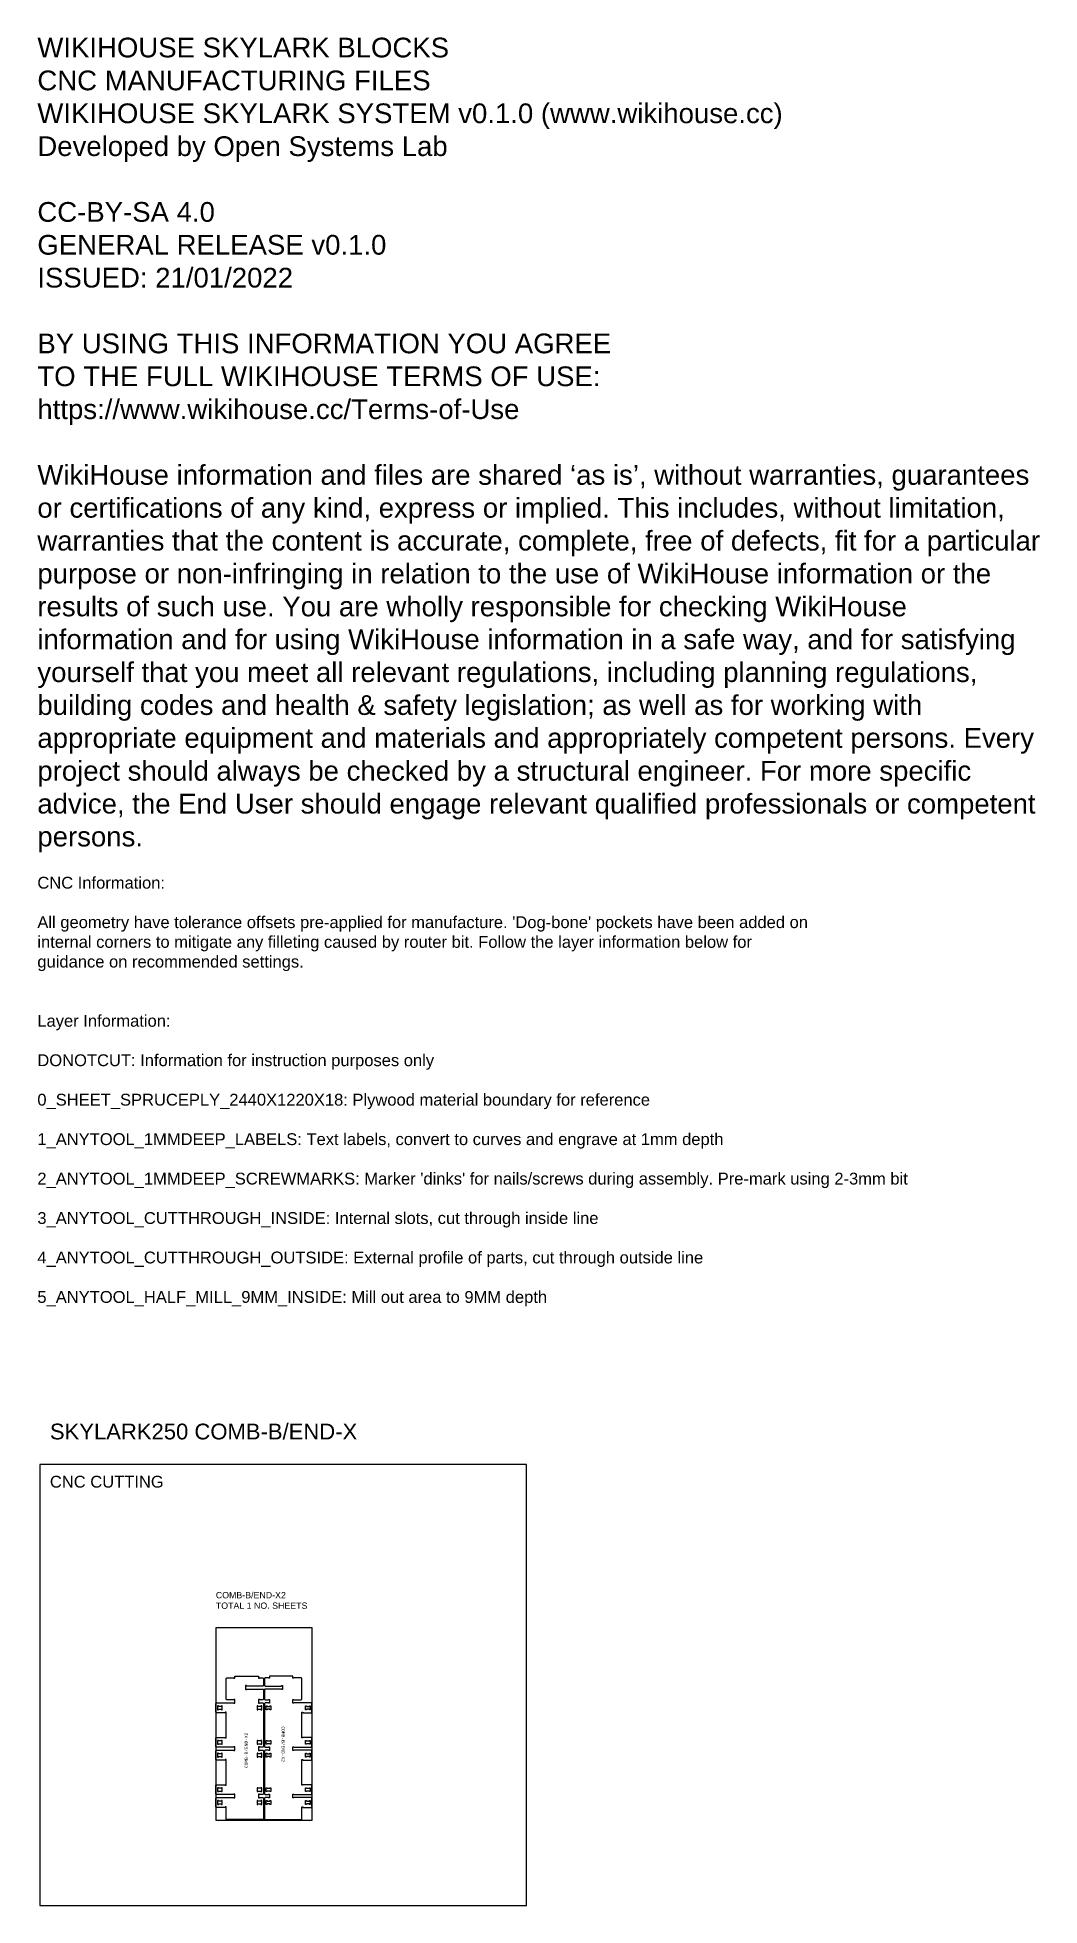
# Model space of a CAD drawing. Extents: x -30 to 12678, y 0 to 23683.
import ezdxf

# ---------------------------------------------------------------- set-up
doc = ezdxf.new("R2010")
doc.units = 0
for name, color, linetype in [('0_SHEET_SPRUCEPLY_2440X122', 1, 'CONTINUOUS'), ('1_ANYTOOL_1MMDEEP_LABELS_S', 2, 'CONTINUOUS'), ('3_ANYTOOL_CUTTHROUGH_INSID', 4, 'CONTINUOUS'), ('4_ANYTOOL_CUTTHROUGH_OUTSI', 5, 'CONTINUOUS'), ('DONOTCUT', 7, 'CONTINUOUS')]:
    doc.layers.add(name, color=color, linetype=linetype)
doc.styles.add('ARIAL_REGULAR', font='')
doc.styles.add('MONOTXT_REGULAR', font='')
doc.styles.get('ARIAL_REGULAR').set_extended_font_data('Arial')
doc.styles.get('MONOTXT_REGULAR').set_extended_font_data('Monotxt')

msp = doc.modelspace()

# ---------------------------------------------------------------- linework, layer by layer
at = {"layer": '0_SHEET_SPRUCEPLY_2440X122'}
msp.add_lwpolyline([(2233, 1083), (3453, 1083), (3453, 3523), (2233, 3523)], close=True, dxfattribs=at)
at = {"layer": '3_ANYTOOL_CUTTHROUGH_INSID'}
for points in [[(2267, 2489), (2303, 2489), (2303, 2483), (2315, 2483), (2315, 2531), (2303, 2531), (2303, 2525), (2267, 2525), (2267, 2531), (2255, 2531), (2255, 2483), (2267, 2483)], [(2803, 2525), (2767, 2525), (2767, 2531), (2755, 2531), (2755, 2483), (2767, 2483), (2767, 2489), (2803, 2489), (2803, 2483), (2815, 2483), (2815, 2531), (2803, 2531)], [(2883, 2525), (2919, 2525), (2919, 2531), (2931, 2531), (2931, 2483), (2919, 2483), (2919, 2489), (2883, 2489), (2883, 2483), (2871, 2483), (2871, 2531), (2883, 2531)], [(3419, 2489), (3383, 2489), (3383, 2483), (3371, 2483), (3371, 2531), (3383, 2531), (3383, 2525), (3419, 2525), (3419, 2531), (3431, 2531), (3431, 2483), (3419, 2483)], [(2255, 2047), (2267, 2047), (2267, 2053), (2303, 2053), (2303, 2047), (2315, 2047), (2315, 2095), (2303, 2095), (2303, 2089), (2267, 2089), (2267, 2095), (2255, 2095)], [(2303, 1925), (2267, 1925), (2267, 1931), (2255, 1931), (2255, 1883), (2267, 1883), (2267, 1889), (2303, 1889), (2303, 1883), (2315, 1883), (2315, 1931), (2303, 1931)], [(2767, 2095), (2755, 2095), (2755, 2047), (2767, 2047), (2767, 2053), (2803, 2053), (2803, 2047), (2815, 2047), (2815, 2095), (2803, 2095), (2803, 2089), (2767, 2089)], [(2803, 1925), (2767, 1925), (2767, 1931), (2755, 1931), (2755, 1883), (2767, 1883), (2767, 1889), (2803, 1889), (2803, 1883), (2815, 1883), (2815, 1931), (2803, 1931)], [(2919, 2095), (2931, 2095), (2931, 2047), (2919, 2047), (2919, 2053), (2883, 2053), (2883, 2047), (2871, 2047), (2871, 2095), (2883, 2095), (2883, 2089), (2919, 2089)], [(2883, 1925), (2919, 1925), (2919, 1931), (2931, 1931), (2931, 1883), (2919, 1883), (2919, 1889), (2883, 1889), (2883, 1883), (2871, 1883), (2871, 1931), (2883, 1931)], [(3431, 2047), (3419, 2047), (3419, 2053), (3383, 2053), (3383, 2047), (3371, 2047), (3371, 2095), (3383, 2095), (3383, 2089), (3419, 2089), (3419, 2095), (3431, 2095)], [(3383, 1925), (3419, 1925), (3419, 1931), (3431, 1931), (3431, 1883), (3419, 1883), (3419, 1889), (3383, 1889), (3383, 1883), (3371, 1883), (3371, 1931), (3383, 1931)], [(2303, 1495), (2303, 1489), (2267, 1489), (2267, 1495), (2255, 1495), (2255, 1447), (2267, 1447), (2267, 1453), (2303, 1453), (2303, 1447), (2315, 1447), (2315, 1495)], [(2803, 1495), (2803, 1489), (2767, 1489), (2767, 1495), (2755, 1495), (2755, 1447), (2767, 1447), (2767, 1453), (2803, 1453), (2803, 1447), (2815, 1447), (2815, 1495)], [(2883, 1495), (2883, 1489), (2919, 1489), (2919, 1495), (2931, 1495), (2931, 1447), (2919, 1447), (2919, 1453), (2883, 1453), (2883, 1447), (2871, 1447), (2871, 1495)], [(3383, 1495), (3383, 1489), (3419, 1489), (3419, 1495), (3431, 1495), (3431, 1447), (3419, 1447), (3419, 1453), (3383, 1453), (3383, 1447), (3371, 1447), (3371, 1495)], [(2303, 1325), (2267, 1325), (2267, 1331), (2255, 1331), (2255, 1283), (2267, 1283), (2267, 1289), (2303, 1289), (2303, 1283), (2315, 1283), (2315, 1331), (2303, 1331)], [(2803, 1325), (2767, 1325), (2767, 1331), (2755, 1331), (2755, 1283), (2767, 1283), (2767, 1289), (2803, 1289), (2803, 1283), (2815, 1283), (2815, 1331), (2803, 1331)], [(2883, 1325), (2919, 1325), (2919, 1331), (2931, 1331), (2931, 1283), (2919, 1283), (2919, 1289), (2883, 1289), (2883, 1283), (2871, 1283), (2871, 1331), (2883, 1331)], [(3383, 1325), (3419, 1325), (3419, 1331), (3431, 1331), (3431, 1283), (3419, 1283), (3419, 1289), (3383, 1289), (3383, 1283), (3371, 1283), (3371, 1331), (3383, 1331)]]:
    msp.add_lwpolyline(points, close=True, dxfattribs=at)
at = {"layer": '4_ANYTOOL_CUTTHROUGH_OUTSI'}
for points in [[(2825, 2746, -0.414214), (2836, 2734), (2836, 2619, -0.414214), (2825, 2608), (2785, 2608), (2785, 2614), (2772, 2614), (2772, 2565), (2785, 2565), (2785, 2571), (2825, 2571, -0.414214), (2836, 2559), (2836, 2019, -0.414214), (2825, 2008), (2785, 2008), (2785, 2014), (2772, 2014), (2772, 1965), (2785, 1965), (2785, 1971), (2825, 1971, -0.414214), (2836, 1959), (2836, 1419, -0.414214), (2825, 1408), (2785, 1408), (2785, 1414), (2772, 1414), (2772, 1365), (2785, 1365), (2785, 1371), (2825, 1371, -0.414214), (2836, 1359), (2836, 1090), (2363, 1090), (2363, 1252), (2350, 1252), (2350, 1246), (2245, 1246, -0.414214), (2233, 1257), (2233, 1359, -0.414214), (2245, 1371), (2462, 1371), (2462, 1365), (2475, 1365), (2475, 1414), (2462, 1414), (2462, 1408), (2245, 1408, -0.414214), (2233, 1419), (2233, 1521, -0.414214), (2245, 1533), (2350, 1533), (2350, 1527), (2363, 1527), (2363, 1852), (2350, 1852), (2350, 1846), (2245, 1846, -0.414214), (2233, 1857), (2233, 1959, -0.414214), (2245, 1971), (2462, 1971), (2462, 1965), (2475, 1965), (2475, 2014), (2462, 2014), (2462, 2008), (2245, 2008, -0.414214), (2233, 2019), (2233, 2121, -0.414214), (2245, 2133), (2350, 2133), (2350, 2127), (2363, 2127), (2363, 2452), (2350, 2452), (2350, 2446), (2245, 2446, -0.414214), (2233, 2457), (2233, 2559, -0.414214), (2245, 2571), (2462, 2571), (2462, 2565), (2475, 2565), (2475, 2614), (2462, 2614), (2462, 2608), (2375, 2608, -0.414214), (2363, 2619), (2363, 2877, -0.414214), (2375, 2889), (2462, 2889), (2462, 2883), (2475, 2883), (2475, 2907), (2772, 2907), (2772, 2883), (2785, 2883), (2785, 2889), (2825, 2889, -0.414214), (2836, 2877), (2836, 2794, -0.414214), (2825, 2783), (2621, 2783), (2621, 2789), (2608, 2789), (2608, 2740), (2621, 2740), (2621, 2746)], [(2861, 2746, 0.414214), (2849, 2734), (2849, 2619, 0.414214), (2861, 2608), (2900, 2608), (2900, 2614), (2913, 2614), (2913, 2565), (2900, 2565), (2900, 2571), (2861, 2571, 0.414214), (2849, 2559), (2849, 2019, 0.414214), (2861, 2008), (2900, 2008), (2900, 2014), (2913, 2014), (2913, 1965), (2900, 1965), (2900, 1971), (2861, 1971, 0.414214), (2849, 1959), (2849, 1419, 0.414214), (2861, 1408), (2900, 1408), (2900, 1414), (2913, 1414), (2913, 1365), (2900, 1365), (2900, 1371), (2861, 1371, 0.414214), (2849, 1359), (2849, 1090), (3322, 1090), (3322, 1252), (3335, 1252), (3335, 1246), (3441, 1246, 0.414214), (3452, 1257), (3452, 1359, 0.414214), (3441, 1371), (3223, 1371), (3223, 1365), (3210, 1365), (3210, 1414), (3223, 1414), (3223, 1408), (3441, 1408, 0.414214), (3452, 1419), (3452, 1521, 0.414214), (3441, 1533), (3335, 1533), (3335, 1527), (3322, 1527), (3322, 1852), (3335, 1852), (3335, 1846), (3441, 1846, 0.414214), (3452, 1857), (3452, 1959, 0.414214), (3441, 1971), (3223, 1971), (3223, 1965), (3210, 1965), (3210, 2014), (3223, 2014), (3223, 2008), (3441, 2008, 0.414214), (3452, 2019), (3452, 2121, 0.414214), (3441, 2133), (3335, 2133), (3335, 2127), (3322, 2127), (3322, 2452), (3335, 2452), (3335, 2446), (3441, 2446, 0.414214), (3452, 2457), (3452, 2559, 0.414214), (3441, 2571), (3223, 2571), (3223, 2565), (3210, 2565), (3210, 2614), (3223, 2614), (3223, 2608), (3311, 2608, 0.414214), (3322, 2619), (3322, 2877, 0.414214), (3311, 2889), (3223, 2889), (3223, 2883), (3210, 2883), (3210, 2907), (2913, 2907), (2913, 2883), (2900, 2883), (2900, 2889), (2861, 2889, 0.414214), (2849, 2877), (2849, 2794, 0.414214), (2861, 2783), (3064, 2783), (3064, 2789), (3077, 2789), (3077, 2740), (3064, 2740), (3064, 2746)]]:
    msp.add_lwpolyline(points, format="xyb", close=True, dxfattribs=at)
at = {"layer": 'DONOTCUT'}
msp.add_lwpolyline([(0, 0), (6173, 0), (6173, 5593), (0, 5593)], close=True, dxfattribs=at)

# ---------------------------------------------------------------- texts
at = {"layer": '0_SHEET_SPRUCEPLY_2440X122', "color": 1, "insert": (715, 3600), "char_height": 0.5, "width": 4.92, "attachment_point": 1, "style": 'ARIAL_REGULAR'}
msp.add_mtext('001 x1', dxfattribs=at)
at = {"layer": '1_ANYTOOL_1MMDEEP_LABELS_S', "char_height": 40, "width": 1113.08, "attachment_point": 1, "style": 'MONOTXT_REGULAR'}
for insert, rotation in [((2598, 1743, 0), 90), ((3107, 2272, 0), 270)]:
    msp.add_mtext('COMB-B/END-X2', dxfattribs=dict(at, insert=insert, rotation=rotation))
at = {"layer": 'DONOTCUT', "attachment_point": 1, "style": 'ARIAL_REGULAR'}
for s, insert, char_height, width in [('{\\fArial;WIKIHOUSE SKYLARK BLOCKS}\\P{\\fArial;CNC MANUFACTURING FILES}\\P{\\fArial;WIKIHOUSE SKYLARK SYSTEM v0.1.0 (www.wikihouse.cc)}\\P{\\fArial;Developed by Open Systems Lab}\\P\\P{\\fArial;CC-BY-SA 4.0}\\P{\\fArial;GENERAL RELEASE v0.1.0}\\P{\\fArial;ISSUED: 21/01/2022}\\P\\P{\\fArial;BY USING THIS INFORMATION YOU AGREE }\\P{\\fArial;TO THE FULL WIKIHOUSE TERMS OF USE:}\\P{\\fArial;https://www.wikihouse.cc/Terms-of-Use}\\P\\P{\\fArial;WikiHouse information and files are shared }{\\fArial;‘as is}{\\fArial;’, without warranties, guarantees }\\P{\\fArial;or certifications of any kind, express or implied. This includes, without limitation, }\\P{\\fArial;warranties that the content is accurate, complete, free of defects, fit for a particular }\\P{\\fArial;purpose or non-infringing in relation to the use of WikiHouse information or the }\\P{\\fArial;results of such use. You are wholly responsible for checking WikiHouse }\\P{\\fArial;information and for using WikiHouse information in a safe way, and for satisfying }\\P{\\fArial;yourself that you meet all relevant regulations, including planning regulations, }\\P{\\fArial;building codes and health & safety legislation; as well as for working with }\\P{\\fArial;appropriate equipment and materials and appropriately competent persons. Every }\\P{\\fArial;project should always be checked by a structural engineer. For more specific }\\P{\\fArial;advice, the End User should engage relevant qualified professionals or competent }\\P{\\fArial;persons.}\\P', (-30, 23679), 250, 12895.38), ("{\\fArial;CNC Information:}\\P\\P{\\fArial;All geometry have tolerance offsets pre-applied for manufacture. 'Dog-bone' pockets have been added on}\\P{\\fArial;internal corners to mitigate any filleting caused by router bit. Follow the layer information below for}\\P{\\fArial;guidance on recommended settings.}\\P\\P\\P{\\fArial;Layer Information:}\\P\\P{\\fArial;DONOTCUT: Information for instruction purposes only}\\P\\P{\\fArial;0_SHEET_SPRUCEPLY_2440X1220X18: Plywood material boundary for reference}\\P\\P{\\fArial;1_ANYTOOL_1MMDEEP_LABELS: Text labels, convert to curves and engrave at 1mm depth}\\P\\P{\\fArial;2_ANYTOOL_1MMDEEP_SCREWMARKS: Marker 'dinks' for nails/screws during assembly. Pre-mark using 2-3mm bit}\\P\\P{\\fArial;3_ANYTOOL_CUTTHROUGH_INSIDE: Internal slots, cut through inside line}\\P\\P{\\fArial;4_ANYTOOL_CUTTHROUGH_OUTSIDE: External profile of parts, cut through outside line}\\P\\P{\\fArial;5_ANYTOOL_HALF_MILL_9MM_INSIDE: Mill out area to 9MM depth}", (-30, 13042), 150, 22265.22), ('SKYLARK250 COMB-B/END-X', (129, 6110, 0), 200, 8160.87), ('CNC CUTTING', (129, 5449, 0), 150, 3150), ('{\\fArial;COMB-B/END-X2}\\P{\\fArial;TOTAL 1 NO. SHEETS}', (2233, 3976), 80, 2460.87)]:
    msp.add_mtext(s, dxfattribs=dict(at, insert=insert, char_height=char_height, width=width))

doc.saveas('drawing.dxf')
